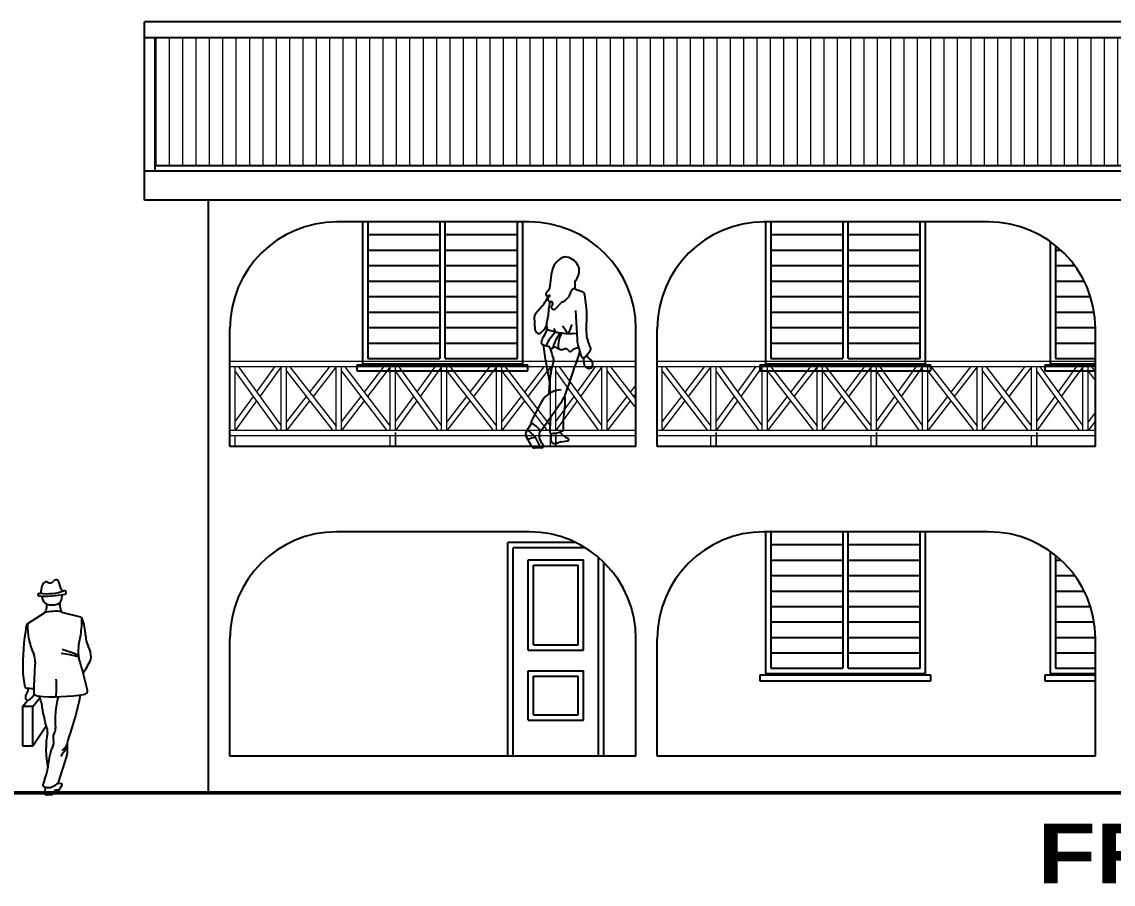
# Model space of a CAD drawing. Header units: metres. Extents: x -375439 to -92892, y 227570 to 490033.
# Drawn here: x -215507 to -205294, y 243030 to 251100 of the extents above; entities that cross this region are included whole.
import ezdxf

# ---------------------------------------------------------------- set-up
doc = ezdxf.new("R2010")
doc.units = ezdxf.units.M
doc.header["$MEASUREMENT"] = 0
for name, color, linetype in [('.18', 7, 'Continuous'), ('.20', 7, 'Continuous'), ('CONC', 7, 'Continuous'), ('WINDOW', 7, 'Continuous')]:
    doc.layers.add(name, color=color, linetype=linetype)
doc.layers.add('.50', color=7, linetype='Continuous', lineweight=50)
doc.layers.add('furniture', color=8, linetype='Continuous', lineweight=18)
doc.styles.get("Standard").update_dxf_attribs({"font": ''})
doc.styles.get('Standard').set_extended_font_data('Arial Black')

# ---------------------------------------------------------------- blocks, each defined once
blk = doc.blocks.new('Uomo4 back')
at = {"color": 0}
for p, q in [((-0.0696, 1.8218), (-0.0586, 1.8783)), ((0.1091, 1.8458), (0.0888, 1.909)), ((-0.0201, 1.6838), (-0.0279, 1.6519)), ((0.0972, 1.6931), (0.1067, 1.6562)), ((-0.1863, 1.5405), (-0.0396, 1.6354)), ((0.1243, 1.6386), (0.2805, 1.5988)), ((-0.2122, 0.971), (-0.2297, 1.0933)), ((-0.1425, 0.8049), (-0.0794, 0.8809)), ((-0.2346, 0.8049), (-0.1873, 0.8606)), ((-0.2346, 0.8049), (-0.2346, 0.4548)), ((-0.1425, 0.8049), (-0.2346, 0.8049)), ((-0.1425, 0.4548), (-0.1425, 0.8049)), ((-0.1425, 0.4548), (-0.0251, 0.6323)), ((-0.2346, 0.4548), (-0.1425, 0.4548)), ((0.0859, 0.1299), (0.1587, 0.3617)), ((0.0859, 0.1299), (0.0527, 0.1035)), ((0.077, 0.1229), (0.1104, 0.1194)), ((0.0923, 0.0644), (0.1173, 0.1057)), ((-0.031, 0.0876), (-0.0398, 0.0436)), ((0.0192, 0.0192), (-0.0192, 0.0187)), ((0.0342, 0.0278), (0.0483, 0.0514))]:
    blk.add_line(p, q, dxfattribs=at)
for centre, radius, start, end in [((-0.0182, 1.8704), 0.0411, 106.7287, 168.9594), ((-0.0236, 1.8883), 0.0224, 58.01824, 106.7287), ((0.0098, 1.9417), 0.0405, 238.0182, 322.5802), ((0.0632, 1.9008), 0.0268, 17.80136, 142.5802), ((0.1289, 1.8521), 0.0208, 197.8014, 283.2206), ((-0.0885, 1.7953), 0.0104, 91.16773, 266.4122), ((-0.0359, 2.6343), 0.8511, 266.4122, 281.9548), ((-0.0891, 1.8256), 0.0199, 271.1677, 348.9594), ((-0.0183, 2.2592), 0.4543, 262.4077, 289.9817), ((0.0218, 1.7839), 0.0844, 180.1648, 229.0965), ((0.0033, 1.7932), 0.1158, 331.438, 2.12787), ((0.1372, 1.8168), 0.0154, 281.9548, 103.2206), ((-0.0544, 1.6583), 0.0273, 302.8764, 346.364), ((0.0612, 1.2182), 0.4306, 83.17022, 103.1381), ((-0.0058, 1.7521), 0.0423, 229.0965, 255.017), ((-0.0764, 1.6975), 0.0579, 346.364, 14.98611), ((0.0267, 1.8737), 0.1682, 255.017, 285.7471), ((0.0578, 1.7635), 0.0536, 285.7471, 331.438), ((0.1626, 1.7099), 0.0674, 165.0412, 194.3756), ((0.1303, 1.6622), 0.0244, 194.3756, 255.7158), ((0.2754, 1.5787), 0.0208, 21.93706, 75.71577), ((-0.4015, 1.5609), 0.6942, 349.9398, 2.48165), ((-0.0901, 1.4315), 0.4148, 0.57288, 21.93706), ((1.8891, 1.1586), 2.1208, 170.2336, 181.2786), ((-0.1683, 1.5127), 0.0332, 122.8764, 170.2336), ((0.4354, 1.5236), 0.6255, 178.6874, 204.2114), ((-48.4736, 10.0894), 49.517, 349.8082, 349.9398), ((0.5345, 1.4377), 0.2099, 180.573, 208.3196), ((-0.2701, 1.2063), 0.1481, 355.9113, 24.21142), ((-0.01, 0.2583), 1.0226, 74.45138, 83.2492), ((-0.4966, -0.7461), 2.1442, 69.31, 73.36164), ((0.4683, 1.2906), 0.2095, 169.8082, 196.2024), ((0.1637, 1.2379), 0.2113, 0.1886, 28.31964), ((5.3638, 0.8036), 5.5002, 175.9113, 178.668), ((-6.819, -0.8269), 7.3792, 13.91776, 16.20236), ((-0.4008, 1.5879), 0.8562, 325.3768, 334.0952), ((0.3187, 1.2384), 0.0563, 334.0952, 0.1886), ((-0.0807, 1.1146), 0.1505, 181.2786, 188.151), ((-0.1287, 1.3841), 0.4215, 258.5808, 269.2798), ((-0.9758, 0.9792), 1.0429, 355.0802, 3.68803), ((-0.1063, 0.877), 0.1026, 143.5962, 177.0227), ((-0.1882, 0.8812), 0.0206, 177.0227, 299.5364), ((-0.2176, 0.959), 0.0356, 323.5962, 11.5498), ((-0.2408, 0.9741), 0.1274, 299.5364, 330.9961), ((-0.1012, 0.9307), 0.0337, 178.668, 264.4191), ((0.0484, 2.4616), 1.5719, 264.4191, 279.992), ((-0.4149, 0.7565), 0.3578, 3.5976, 22.83605), ((0.8058, 0.686), 0.7506, 164.2203, 185.6281), ((-1.9261, 1.3096), 2.2432, 339.3992, 349.6605), ((0.3162, 0.9413), 0.0281, 279.992, 13.91776), ((0.2207, 0.7965), 0.279, 183.5976, 201.4594), ((-0.0959, 0.672), 0.0612, 359.9672, 21.45936), ((0.051, 0.6719), 0.0858, 179.9672, 209.888), ((-0.0963, 0.5873), 0.0841, 349.9743, 29.88798), ((-0.0062, 0.606), 0.0653, 327.0925, 5.62811), ((0.8147, 0.4262), 0.841, 169.9743, 191.5292), ((-0.0338, 0.4823), 0.0781, 326.1048, 18.22471), ((0.1112, 0.53), 0.0744, 147.0925, 198.2247), ((0.3589, 0.4507), 0.1979, 159.3992, 188.6482), ((0.1356, 0.3685), 0.1259, 146.1048, 173.9708), ((0.4454, 0.1697), 0.3888, 136.8877, 150.991), ((0.0189, 0.5358), 0.1579, 308.1917, 334.7813), ((0.0331, 0.4011), 0.1316, 342.5629, 8.64819), ((-1.1644, 0.5058), 1.1813, 339.8621, 353.9708), ((-0.0043, 0.1752), 0.0916, 236.1804, 308.4963), ((0.1095, 0.1104), 0.00906, 328.8444, 84.04068), ((-0.0194, 0.0395), 0.0208, 168.6643, 270.7371), ((0.0189, 0.0369), 0.0178, 270.7371, 329.1181), ((0.0664, 0.0405), 0.0212, 63.9194, 149.1181), ((0.0813, 0.071), 0.0128, 243.9194, 328.8444)]:
    blk.add_arc(centre, radius, start, end, dxfattribs=at)
blk = doc.blocks.new('Donna back')
at = {"color": 0}
for p, q in [((0.0797, 1.4197), (0.0972, 1.5567)), ((0.0733, 1.4054), (0.0467, 1.3749)), ((0.2935, 1.4147), (0.3656, 1.3889)), ((0.4075, 1.2212), (0.3902, 1.3584)), ((-0.0468, 1.1923), (0.031, 1.2863)), ((0.0693, 1.3533), (0.0418, 1.3023)), ((0.1772, 1.2854), (0.1319, 1.2373)), ((-0.0499, 1.0465), (-0.0555, 1.1664)), ((0.3083, 1.2189), (0.3217, 0.9639)), ((0.4041, 1.0209), (0.4085, 1.2017)), ((0.056, 1.0528), (0.0199, 0.9834)), ((0.247, 0.8631), (0.2359, 0.8745)), ((0.3333, 0.8957), (0.3555, 0.82)), ((0.4426, 0.884), (0.416, 0.9527)), ((0.3787, 0.8028), (0.3824, 0.7499)), ((0.3969, 0.8115), (0.4392, 0.8628)), ((0.0736, 0.4821), (0.0765, 0.5559)), ((-0.1297, 0.1425), (-0.0794, 0.2235)), ((-0.0795, 0.0137), (-0.1306, 0.1042)), ((-0.1191, 0.1596), (-0.0624, 0.1096)), ((0.0914, 0.1287), (0.088, 0.0749)), ((0.005, 0.0001), (-0.053, -0.0013)), ((0, 0), (-0.0424, 0.0838)), ((0.1328, 0.0407), (0.172, 0.054)), ((0.1777, 0.0553), (0.2375, 0.0623))]:
    blk.add_line(p, q, dxfattribs=at)
for centre, radius, start, end in [((0.2685, 1.5348), 0.1727, 117.0545, 172.7336), ((0.2181, 1.6335), 0.0619, 78.33672, 117.0545), ((0.2009, 1.5499), 0.1473, 22.51865, 78.33672), ((0.1853, 1.5801), 0.1558, 321.8182, 3.27093), ((0.2877, 1.5859), 0.0533, 3.27093, 22.51865), ((0.336, 1.4616), 0.0358, 141.8182, 205.096), ((0.0585, 1.3646), 0.0157, 138.9908, 318.54), ((0.0529, 1.4231), 0.027, 318.9908, 352.7336), ((0.1319, 1.4223), 0.141, 293.3359, 347.1391), ((0.2987, 1.3843), 0.03, 108.5349, 167.1391), ((0.2813, 1.436), 0.0246, 288.535, 25.09605), ((0.353, 1.3537), 0.0374, 7.22107, 70.35394), ((-0.0446, 1.3489), 0.0982, 320.3568, 331.6536), ((0.0855, 1.3229), 0.0234, 111.5383, 274.994), ((1.1156, 1.1073), 1.0542, 169.4458, 177.1086), ((0.0747, 1.3503), 0.00598, 291.5383, 138.54), ((0.089, 1.2828), 0.0169, 311.2695, 94.99396), ((0.1153, 1.2529), 0.0229, 131.2695, 316.8126), ((0.2004, 1.2637), 0.0318, 113.3359, 136.8126), ((-0.0177, 1.1682), 0.0378, 140.3568, 182.67), ((0.2787, 1.2048), 0.1298, 358.5915, 7.22107), ((-0.1568, 1.2048), 0.2401, 311.3848, 328.2016), ((0.0255, 1.0917), 0.0256, 328.2016, 4.13948), ((0.1648, 1.1018), 0.1141, 157.5563, 184.1395), ((0.1912, 1.0908), 0.1405, 181.2101, 195.6962), ((0.0171, 1.1628), 0.0457, 337.5563, 357.1086), ((0.003, 0.8921), 0.2656, 27.90657, 45.01188), ((0.5596, 0.9359), 0.3234, 150.9696, 165.6194), ((-0.0187, 1.048), 0.0312, 182.67, 311.3848), ((0.1943, 0.8928), 0.1965, 152.5623, 165.8775), ((0.4069, 0.7342), 0.4025, 132.807, 154.587), ((0.2546, 1.5714), 0.5553, 249.0476, 276.638), ((0.4276, 0.8026), 0.334, 138.9795, 165.0138), ((0.563, 1.1766), 0.46, 194.476, 198.446), ((0.3813, 0.906), 0.2273, 149.756, 186.339), ((0.5808, 1.0166), 0.1767, 178.5915, 201.1734), ((0.0213, 0.9364), 0.0181, 165.8775, 238.6287), ((0.0818, 1.0357), 0.1344, 238.6287, 261.777), ((6.7857, 1.9061), 6.838, 188.3211, 191.1937), ((0.0592, 0.8791), 0.0239, 26.89006, 81.77706), ((0.0926, 0.896), 0.0136, 206.8901, 315.6851), ((-42.527, -13.4764), 44.9655, 18.51152, 18.62803), ((0.124, 0.8653), 0.0304, 50.77058, 135.6851), ((0.1848, 0.9397), 0.0657, 230.7706, 293.3394), ((0.2198, 0.8586), 0.0226, 44.45366, 113.3394), ((0.357, 0.7689), 0.1244, 100.3584, 131.4645), ((0.6197, 0.9795), 0.2984, 182.9982, 196.324), ((0.4229, 0.8763), 0.0212, 320.4703, 21.17346), ((0.0667, 0.7848), 0.0477, 343.7284, 18.51152), ((-97.3629, 34.286), 103.2726, 340.8954, 341.1088), ((0.2613, 0.8772), 0.02, 224.4537, 311.4645), ((0.3784, 0.8268), 0.0239, 196.324, 320.4703), ((0.4489, 0.824), 0.0374, 171.0632, 243.0596), ((0.408, 0.7435), 0.0529, 333.8101, 63.05956), ((1.0001, 0.5123), 0.9247, 163.7284, 177.397), ((0.4292, 0.7531), 0.047, 183.9145, 281.3575), ((0.4337, 0.7308), 0.0242, 281.3575, 333.8101), ((0.1893, 0.3073), 0.2095, 92.77408, 150.5509), ((-0.1378, 0.5641), 0.2144, 357.397, 357.8062), ((-0.0338, 0.574), 0.2704, 325.0337, 340.8954), ((2.9765, -1.2664), 3.4104, 150.5509, 153.9804), ((-31.7937, 22.7847), 39.0261, 324.553, 325.0337), ((-0.1206, 0.412), 0.3376, 348.8631, 8.80684), ((0.9232, 0.2065), 0.7262, 168.8631, 184.0751), ((-0.3487, -0.1486), 0.4593, 40.80082, 55.44688), ((1.2133, 0.1666), 1.1325, 174.5497, 181.9177), ((-0.0979, 0.1227), 0.0375, 148.1282, 209.4266), ((-0.1196, 0.0447), 0.0864, 26.86026, 48.56757), ((0.0939, 0.1113), 0.1099, 155.2937, 226.0119), ((0.0881, 0.3752), 0.2465, 268.4632, 296.6891), ((0.313, 0.2566), 0.1859, 218.2149, 247.1341), ((0.0648, -0.4654), 0.5711, 101.466, 108.3509), ((-0.0538, 0.0282), 0.0295, 209.4266, 271.4258), ((0.0046, 0.0188), 0.0186, 271.4258, 46.01191), ((0.1219, 0.0728), 0.0339, 176.4305, 288.7684), ((0.181, 0.0275), 0.028, 96.67241, 108.7685), ((0.2361, 0.0742), 0.012, 276.6724, 67.1341)]:
    blk.add_arc(centre, radius, start, end, dxfattribs=at)

msp = doc.modelspace()

# ---------------------------------------------------------------- hatches: boundary and pattern name
at = {"layer": 'furniture'}
h = msp.add_hatch(dxfattribs=at)
h.set_pattern_fill('ANSI31', color=256, scale=1000, angle=45, style=0)
h.paths.add_polyline_path([(-214260.2, 250950.4), (-214260.2, 249753.5), (-196860.2, 249753.5), (-196860.2, 250950.4)])

# ---------------------------------------------------------------- linework, layer by layer
at = {"layer": '.18'}
for p, q in [((-196760.2, 251100.4), (-214360.2, 251100.4)), ((-214360.2, 249430.7), (-214360.2, 251100.4)), ((-196760.2, 250950.4), (-214360.2, 250950.4)), ((-214260.2, 249703.5), (-214260.2, 250950.4)), ((-196760.2, 249703.5), (-214360.2, 249703.5)), ((-196860.2, 249753.5), (-214260.2, 249753.5)), ((-196760.2, 249430.7), (-214360.2, 249430.7)), ((-213760.2, 243884.7), (-213760.2, 249430.7)), ((-210760.2, 249227.5), (-212560.2, 249227.5)), ((-206460.2, 249227.5), (-208560.2, 249227.5)), ((-213560.2, 247126.6), (-213560.2, 248227.5)), ((-209760.2, 247126.6), (-209760.2, 248227.5)), ((-209560.2, 247126.6), (-209560.2, 248227.5)), ((-205460.2, 247126.6), (-205460.2, 248227.5)), ((-209760.2, 247126.6), (-213560.2, 247126.6)), ((-205460.2, 247126.6), (-209560.2, 247126.6)), ((-210760.2, 246327.5), (-212560.2, 246327.5)), ((-206460.2, 246327.5), (-208560.2, 246327.5)), ((-210960.2, 244226.6), (-210960.2, 246226.6)), ((-210322.5, 246226.6), (-210960.2, 246226.6)), ((-210232, 246176.6), (-210910.2, 246176.6)), ((-210910.2, 244226.6), (-210910.2, 246176.6)), ((-210110.2, 244226.6), (-210110.2, 246087.5)), ((-210060.2, 244226.6), (-210060.2, 246041.7)), ((-213560.2, 244226.6), (-213560.2, 245327.5)), ((-209760.2, 244226.6), (-209760.2, 245327.5)), ((-209560.2, 244226.6), (-209560.2, 245327.5)), ((-205460.2, 244226.6), (-205460.2, 245327.5)), ((-209760.2, 244226.6), (-213560.2, 244226.6)), ((-205460.2, 244226.6), (-209560.2, 244226.6))]:
    msp.add_line(p, q, dxfattribs=at)
for centre, start, end in [((-212560.2, 248227.5), 90, 180), ((-210760.2, 248227.5), 0, 90), ((-208560.2, 248227.5), 90, 180), ((-206460.2, 248227.5), 0, 90), ((-212560.2, 245327.5), 90, 180), ((-210760.2, 245327.5), 0, 90), ((-208560.2, 245327.5), 90, 180), ((-206460.2, 245327.5), 0, 90)]:
    msp.add_arc(centre, 1000, start, end, dxfattribs=at)
at = {"layer": '.50'}
msp.add_line((-193400.3, 243884.7), (-222349.7, 243884.7), dxfattribs=at)
at = {"layer": 'CONC'}
for p, q in [((-210770.2, 245219.1), (-210770.2, 246066.6)), ((-210770.2, 246066.6), (-210250.2, 246066.6)), ((-210250.2, 245219.1), (-210250.2, 246066.6)), ((-210720.2, 245269.1), (-210720.2, 246016.6)), ((-210720.2, 246016.6), (-210300.2, 246016.6)), ((-210300.2, 245269.1), (-210300.2, 246016.6)), ((-210770.2, 245219.1), (-210250.2, 245219.1)), ((-210720.2, 245269.1), (-210300.2, 245269.1)), ((-210770.2, 244565.6), (-210770.2, 245025.1)), ((-210770.2, 245025.1), (-210250.2, 245025.1)), ((-210250.2, 244565.6), (-210250.2, 245025.1)), ((-210720.2, 244615.6), (-210720.2, 244975.1)), ((-210720.2, 244975.1), (-210300.2, 244975.1)), ((-210300.2, 244615.6), (-210300.2, 244975.1)), ((-210720.2, 244615.6), (-210300.2, 244615.6)), ((-210770.2, 244565.6), (-210250.2, 244565.6))]:
    msp.add_line(p, q, dxfattribs=at)
at = {"layer": 'furniture'}
for p, q in [((-212010.2, 247921.6), (-213560.2, 247921.6)), ((-212010.2, 247871.6), (-213560.2, 247871.6)), ((-213510.2, 247276.6), (-213510.2, 247871.6)), ((-213479.4, 247871.6), (-213079.8, 247319.3)), ((-213141.6, 247871.6), (-213310.5, 247638.1)), ((-213079.8, 247871.6), (-213279.6, 247595.4)), ((-213079.8, 247276.6), (-213079.8, 247871.6)), ((-213029.8, 247276.6), (-213029.8, 247871.6)), ((-212998.1, 247871.6), (-212565.8, 247317.3)), ((-212629.2, 247871.6), (-212813.7, 247635.1)), ((-212565.8, 247871.6), (-212782, 247594.4)), ((-212565.8, 247276.6), (-212565.8, 247871.6)), ((-212515.8, 247276.6), (-212515.8, 247871.6)), ((-212484.3, 247871.6), (-212060.2, 247317.7)), ((-212123.2, 247871.6), (-212303.8, 247635.8)), ((-212060.2, 247871.6), (-212272.3, 247594.7)), ((-210510.2, 247921.6), (-212060.2, 247921.6)), ((-212060.2, 247276.6), (-212060.2, 247871.6)), ((-210510.2, 247871.6), (-212060.2, 247871.6)), ((-212010.2, 247276.6), (-212010.2, 247871.6)), ((-211979.4, 247871.6), (-211579.8, 247319.3)), ((-211641.6, 247871.6), (-211810.5, 247638.1)), ((-211579.8, 247871.6), (-211779.6, 247595.4)), ((-211579.8, 247276.6), (-211579.8, 247871.6)), ((-211529.8, 247276.6), (-211529.8, 247871.6)), ((-211498.1, 247871.6), (-211065.8, 247317.3)), ((-211129.2, 247871.6), (-211313.7, 247635.1)), ((-211065.8, 247871.6), (-211282, 247594.4)), ((-211065.8, 247276.6), (-211065.8, 247871.6)), ((-211015.8, 247276.6), (-211015.8, 247871.6)), ((-210984.3, 247871.6), (-210560.2, 247317.7)), ((-210623.2, 247871.6), (-210803.8, 247635.8)), ((-210560.2, 247871.6), (-210772.3, 247594.7)), ((-209760.2, 247921.6), (-210560.2, 247921.6)), ((-210560.2, 247276.6), (-210560.2, 247871.6)), ((-209760.2, 247871.6), (-210560.2, 247871.6)), ((-210510.2, 247276.6), (-210510.2, 247871.6)), ((-210479.4, 247871.6), (-210079.8, 247319.3)), ((-210141.6, 247871.6), (-210310.5, 247638.1)), ((-210079.8, 247871.6), (-210279.6, 247595.4)), ((-210079.8, 247276.6), (-210079.8, 247871.6)), ((-210029.8, 247276.6), (-210029.8, 247871.6)), ((-209998.1, 247871.6), (-209760.2, 247566.6)), ((-209565.8, 247276.6), (-209565.8, 247871.6)), ((-209010.2, 247921.6), (-209560.2, 247921.6)), ((-209010.2, 247871.6), (-209560.2, 247871.6)), ((-209515.8, 247276.6), (-209515.8, 247871.6)), ((-209484.3, 247871.6), (-209060.2, 247317.7)), ((-209123.2, 247871.6), (-209303.8, 247635.8)), ((-209060.2, 247871.6), (-209272.3, 247594.7)), ((-207510.2, 247921.6), (-209060.2, 247921.6)), ((-209060.2, 247276.6), (-209060.2, 247871.6)), ((-207510.2, 247871.6), (-209060.2, 247871.6)), ((-209010.2, 247276.6), (-209010.2, 247871.6)), ((-208979.4, 247871.6), (-208579.8, 247319.3)), ((-208641.6, 247871.6), (-208810.5, 247638.1)), ((-208579.8, 247871.6), (-208779.6, 247595.4)), ((-208579.8, 247276.6), (-208579.8, 247871.6)), ((-208529.8, 247276.6), (-208529.8, 247871.6)), ((-208498.1, 247871.6), (-208065.8, 247317.3)), ((-208129.2, 247871.6), (-208313.7, 247635.1)), ((-208065.8, 247871.6), (-208282, 247594.4)), ((-208065.8, 247276.6), (-208065.8, 247871.6)), ((-208015.8, 247276.6), (-208015.8, 247871.6)), ((-207984.3, 247871.6), (-207560.2, 247317.7)), ((-207623.2, 247871.6), (-207803.8, 247635.8)), ((-207560.2, 247871.6), (-207772.3, 247594.7)), ((-206010.2, 247921.6), (-207560.2, 247921.6)), ((-207560.2, 247276.6), (-207560.2, 247871.6)), ((-206010.2, 247871.6), (-207560.2, 247871.6)), ((-207510.2, 247276.6), (-207510.2, 247871.6)), ((-207479.4, 247871.6), (-207079.8, 247319.3)), ((-207141.6, 247871.6), (-207310.5, 247638.1)), ((-207079.8, 247871.6), (-207279.6, 247595.4)), ((-207079.8, 247276.6), (-207079.8, 247871.6)), ((-207029.8, 247276.6), (-207029.8, 247871.6)), ((-206998.1, 247871.6), (-206565.8, 247317.3)), ((-206629.2, 247871.6), (-206813.7, 247635.1)), ((-206565.8, 247871.6), (-206782, 247594.4)), ((-206565.8, 247276.6), (-206565.8, 247871.6)), ((-206515.8, 247276.6), (-206515.8, 247871.6)), ((-206484.3, 247871.6), (-206060.2, 247317.7)), ((-206123.2, 247871.6), (-206303.8, 247635.8)), ((-206060.2, 247871.6), (-206272.3, 247594.7)), ((-205460.2, 247921.6), (-206060.2, 247921.6)), ((-206060.2, 247276.6), (-206060.2, 247871.6)), ((-205460.2, 247871.6), (-206060.2, 247871.6)), ((-206010.2, 247276.6), (-206010.2, 247871.6)), ((-205979.4, 247871.6), (-205579.8, 247319.3)), ((-205641.6, 247871.6), (-205810.5, 247638.1)), ((-205579.8, 247871.6), (-205779.6, 247595.4)), ((-205579.8, 247276.6), (-205579.8, 247871.6)), ((-205529.8, 247276.6), (-205529.8, 247871.6)), ((-205498.1, 247871.6), (-205460.2, 247823)), ((-213510.2, 247828.9), (-213110.7, 247276.6)), ((-213029.8, 247830.9), (-212597.5, 247276.6)), ((-212515.8, 247830.5), (-212091.7, 247276.6)), ((-212010.2, 247828.9), (-211610.7, 247276.6)), ((-211529.8, 247830.9), (-211097.5, 247276.6)), ((-211015.8, 247830.5), (-210591.7, 247276.6)), ((-210510.2, 247828.9), (-210110.7, 247276.6)), ((-210029.8, 247830.9), (-209760.2, 247485.3)), ((-209515.8, 247830.5), (-209091.7, 247276.6)), ((-209010.2, 247828.9), (-208610.7, 247276.6)), ((-208529.8, 247830.9), (-208097.5, 247276.6)), ((-208015.8, 247830.5), (-207591.7, 247276.6)), ((-207510.2, 247828.9), (-207110.7, 247276.6)), ((-207029.8, 247830.9), (-206597.5, 247276.6)), ((-206515.8, 247830.5), (-206091.7, 247276.6)), ((-206010.2, 247828.9), (-205610.7, 247276.6)), ((-205529.8, 247830.9), (-205460.2, 247741.7)), ((-209760.2, 247703.6), (-209813.7, 247635.1)), ((-213341.3, 247595.4), (-213510.2, 247361.9)), ((-212845.4, 247594.4), (-213029.8, 247357.9)), ((-212335.3, 247594.7), (-212515.8, 247358.9)), ((-211841.3, 247595.4), (-212010.2, 247361.9)), ((-211345.4, 247594.4), (-211529.8, 247357.9)), ((-210835.3, 247594.7), (-211015.8, 247358.9)), ((-210341.3, 247595.4), (-210510.2, 247361.9)), ((-209845.4, 247594.4), (-210029.8, 247357.9)), ((-209760.2, 247622.3), (-209782, 247594.4)), ((-209335.3, 247594.7), (-209515.8, 247358.9)), ((-208841.3, 247595.4), (-209010.2, 247361.9)), ((-208345.4, 247594.4), (-208529.8, 247357.9)), ((-207835.3, 247594.7), (-208015.8, 247358.9)), ((-207341.3, 247595.4), (-207510.2, 247361.9)), ((-206845.4, 247594.4), (-207029.8, 247357.9)), ((-206335.3, 247594.7), (-206515.8, 247358.9)), ((-205841.3, 247595.4), (-206010.2, 247361.9)), ((-213310.5, 247552.8), (-213510.2, 247276.6)), ((-212813.7, 247553.8), (-213029.8, 247276.6)), ((-212303.8, 247553.5), (-212515.8, 247276.6)), ((-211810.5, 247552.8), (-212010.2, 247276.6)), ((-211313.7, 247553.8), (-211529.8, 247276.6)), ((-210803.8, 247553.5), (-211015.8, 247276.6)), ((-210310.5, 247552.8), (-210510.2, 247276.6)), ((-209813.7, 247553.8), (-210029.8, 247276.6)), ((-209303.8, 247553.5), (-209515.8, 247276.6)), ((-208810.5, 247552.8), (-209010.2, 247276.6)), ((-208313.7, 247553.8), (-208529.8, 247276.6)), ((-207803.8, 247553.5), (-208015.8, 247276.6)), ((-207310.5, 247552.8), (-207510.2, 247276.6)), ((-206813.7, 247553.8), (-207029.8, 247276.6)), ((-206303.8, 247553.5), (-206515.8, 247276.6)), ((-205810.5, 247552.8), (-206010.2, 247276.6)), ((-205460.2, 247447.2), (-205529.8, 247357.9)), ((-205460.2, 247365.8), (-205529.8, 247276.6)), ((-212010.2, 247276.6), (-213560.2, 247276.6)), ((-210510.2, 247276.6), (-212060.2, 247276.6)), ((-212010.2, 247256.6), (-212010.2, 247126.6)), ((-212010.2, 247126.6), (-212010.2, 247256.6)), ((-209760.2, 247276.6), (-210560.2, 247276.6)), ((-210510.2, 247256.6), (-210510.2, 247126.6)), ((-210510.2, 247126.6), (-210510.2, 247256.6)), ((-209010.2, 247276.6), (-209560.2, 247276.6)), ((-207510.2, 247276.6), (-209060.2, 247276.6)), ((-209010.2, 247256.6), (-209010.2, 247126.6)), ((-209010.2, 247126.6), (-209010.2, 247256.6)), ((-206010.2, 247276.6), (-207560.2, 247276.6)), ((-207510.2, 247256.6), (-207510.2, 247126.6)), ((-207510.2, 247126.6), (-207510.2, 247256.6)), ((-205460.2, 247276.6), (-206060.2, 247276.6)), ((-206010.2, 247256.6), (-206010.2, 247126.6)), ((-206010.2, 247126.6), (-206010.2, 247256.6)), ((-212010.2, 247226.6), (-213560.2, 247226.6)), ((-213510.2, 247126.6), (-213510.2, 247226.6)), ((-212060.2, 247126.6), (-212060.2, 247226.6)), ((-210510.2, 247226.6), (-212060.2, 247226.6)), ((-212010.2, 247126.6), (-212010.2, 247226.6)), ((-210560.2, 247126.6), (-210560.2, 247226.6)), ((-209760.2, 247226.6), (-210560.2, 247226.6)), ((-210510.2, 247126.6), (-210510.2, 247226.6)), ((-209010.2, 247226.6), (-209560.2, 247226.6)), ((-209060.2, 247126.6), (-209060.2, 247226.6)), ((-207510.2, 247226.6), (-209060.2, 247226.6)), ((-209010.2, 247126.6), (-209010.2, 247226.6)), ((-207560.2, 247126.6), (-207560.2, 247226.6)), ((-206010.2, 247226.6), (-207560.2, 247226.6)), ((-207510.2, 247126.6), (-207510.2, 247226.6)), ((-206060.2, 247126.6), (-206060.2, 247226.6)), ((-205460.2, 247226.6), (-206060.2, 247226.6)), ((-206010.2, 247126.6), (-206010.2, 247226.6))]:
    msp.add_line(p, q, dxfattribs=at)
at = {"layer": 'WINDOW'}
for p, q in [((-212319.8, 249227.5), (-212319.8, 247900.5)), ((-212269.8, 249227.5), (-212269.8, 247950.5)), ((-211594.8, 249227.5), (-211594.8, 247950.5)), ((-211544.8, 247950.5), (-211544.8, 249227.5)), ((-210869.8, 247950.5), (-210869.8, 249227.5)), ((-210819.8, 247900.5), (-210819.8, 249227.5)), ((-208549.4, 249227.5), (-208549.4, 247900.5)), ((-208499.4, 249227.5), (-208499.4, 247950.5)), ((-207824.4, 249227.5), (-207824.4, 247950.5)), ((-207774.4, 247950.5), (-207774.4, 249227.5)), ((-207099.4, 247950.5), (-207099.4, 249227.5)), ((-207049.4, 247900.5), (-207049.4, 249227.5)), ((-211594.8, 249105.5), (-212269.8, 249105.5)), ((-210869.8, 249105.5), (-211544.8, 249105.5)), ((-207824.4, 249105.5), (-208499.4, 249105.5)), ((-207099.4, 249105.5), (-207774.4, 249105.5)), ((-205883.2, 249044.3), (-205883.2, 247900.5)), ((-205833.2, 249006.5), (-205833.2, 247950.5)), ((-211594.8, 248960.5), (-212269.8, 248960.5)), ((-210869.8, 248960.5), (-211544.8, 248960.5)), ((-207824.4, 248960.5), (-208499.4, 248960.5)), ((-207099.4, 248960.5), (-207774.4, 248960.5)), ((-205779.9, 248960.5), (-205833.2, 248960.5)), ((-211594.8, 248815.5), (-212269.8, 248815.5)), ((-210869.8, 248815.5), (-211544.8, 248815.5)), ((-207824.4, 248815.5), (-208499.4, 248815.5)), ((-207099.4, 248815.5), (-207774.4, 248815.5)), ((-205651.3, 248815.5), (-205833.2, 248815.5)), ((-211594.8, 248670.5), (-212269.8, 248670.5)), ((-210869.8, 248670.5), (-211544.8, 248670.5)), ((-207824.4, 248670.5), (-208499.4, 248670.5)), ((-207099.4, 248670.5), (-207774.4, 248670.5)), ((-205563.7, 248670.5), (-205833.2, 248670.5)), ((-211594.8, 248525.5), (-212269.8, 248525.5)), ((-210869.8, 248525.5), (-211544.8, 248525.5)), ((-207824.4, 248525.5), (-208499.4, 248525.5)), ((-207099.4, 248525.5), (-207774.4, 248525.5)), ((-205505.7, 248525.5), (-205833.2, 248525.5)), ((-211594.8, 248380.5), (-212269.8, 248380.5)), ((-210869.8, 248380.5), (-211544.8, 248380.5)), ((-207824.4, 248380.5), (-208499.4, 248380.5)), ((-207099.4, 248380.5), (-207774.4, 248380.5)), ((-205472, 248380.5), (-205833.2, 248380.5)), ((-211594.8, 248235.5), (-212269.8, 248235.5)), ((-210869.8, 248235.5), (-211544.8, 248235.5)), ((-207824.4, 248235.5), (-208499.4, 248235.5)), ((-207099.4, 248235.5), (-207774.4, 248235.5)), ((-205460.3, 248235.5), (-205833.2, 248235.5)), ((-211594.8, 248090.5), (-212269.8, 248090.5)), ((-210869.8, 248090.5), (-211544.8, 248090.5)), ((-207824.4, 248090.5), (-208499.4, 248090.5)), ((-207099.4, 248090.5), (-207774.4, 248090.5)), ((-205460.2, 248090.5), (-205833.2, 248090.5)), ((-210770.6, 247886.4), (-212371.2, 247886.4)), ((-212371.2, 247886.4), (-212371.2, 247834.4)), ((-212319.8, 247900.5), (-210819.8, 247900.5)), ((-212269.8, 247950.5), (-211594.8, 247950.5)), ((-211544.8, 247950.5), (-210869.8, 247950.5)), ((-210770.6, 247834.4), (-210770.6, 247886.4)), ((-207000.2, 247886.4), (-208600.7, 247886.4)), ((-208600.7, 247886.4), (-208600.7, 247834.4)), ((-208549.4, 247900.5), (-207049.4, 247900.5)), ((-208499.4, 247950.5), (-207824.4, 247950.5)), ((-207774.4, 247950.5), (-207099.4, 247950.5)), ((-207000.2, 247834.4), (-207000.2, 247886.4)), ((-205934.6, 247886.4), (-205934.6, 247834.4)), ((-205460.2, 247886.4), (-205934.6, 247886.4)), ((-205883.2, 247900.5), (-205460.2, 247900.5)), ((-205833.2, 247950.5), (-205460.2, 247950.5)), ((-212371.2, 247834.4), (-210770.6, 247834.4)), ((-208600.7, 247834.4), (-207000.2, 247834.4)), ((-205934.6, 247834.4), (-205460.2, 247834.4)), ((-208549.4, 246327.5), (-208549.4, 245000.5)), ((-208499.4, 246327.5), (-208499.4, 245050.5)), ((-207824.4, 246327.5), (-207824.4, 245050.5)), ((-207774.4, 245050.5), (-207774.4, 246327.5)), ((-207099.4, 245050.5), (-207099.4, 246327.5)), ((-207049.4, 245000.5), (-207049.4, 246327.5)), ((-207824.4, 246205.5), (-208499.4, 246205.5)), ((-207099.4, 246205.5), (-207774.4, 246205.5)), ((-205883.2, 246144.3), (-205883.2, 245000.5)), ((-207824.4, 246060.5), (-208499.4, 246060.5)), ((-207099.4, 246060.5), (-207774.4, 246060.5)), ((-205833.2, 246106.5), (-205833.2, 245050.5)), ((-205779.9, 246060.5), (-205833.2, 246060.5)), ((-207824.4, 245915.5), (-208499.4, 245915.5)), ((-207099.4, 245915.5), (-207774.4, 245915.5)), ((-205651.3, 245915.5), (-205833.2, 245915.5)), ((-207824.4, 245770.5), (-208499.4, 245770.5)), ((-207099.4, 245770.5), (-207774.4, 245770.5)), ((-205563.7, 245770.5), (-205833.2, 245770.5)), ((-207824.4, 245625.5), (-208499.4, 245625.5)), ((-207099.4, 245625.5), (-207774.4, 245625.5)), ((-205505.7, 245625.5), (-205833.2, 245625.5)), ((-207824.4, 245480.5), (-208499.4, 245480.5)), ((-207099.4, 245480.5), (-207774.4, 245480.5)), ((-205472, 245480.5), (-205833.2, 245480.5)), ((-207824.4, 245335.5), (-208499.4, 245335.5)), ((-207099.4, 245335.5), (-207774.4, 245335.5)), ((-205460.3, 245335.5), (-205833.2, 245335.5)), ((-207824.4, 245190.5), (-208499.4, 245190.5)), ((-207099.4, 245190.5), (-207774.4, 245190.5)), ((-205460.2, 245190.5), (-205833.2, 245190.5)), ((-208499.4, 245050.5), (-207824.4, 245050.5)), ((-207774.4, 245050.5), (-207099.4, 245050.5)), ((-205833.2, 245050.5), (-205460.2, 245050.5)), ((-207000.2, 244986.4), (-208600.7, 244986.4)), ((-208600.7, 244986.4), (-208600.7, 244934.4)), ((-208600.7, 244934.4), (-207000.2, 244934.4)), ((-208549.4, 245000.5), (-207049.4, 245000.5)), ((-207000.2, 244934.4), (-207000.2, 244986.4)), ((-205934.6, 244986.4), (-205934.6, 244934.4)), ((-205460.2, 244986.4), (-205934.6, 244986.4)), ((-205934.6, 244934.4), (-205460.2, 244934.4)), ((-205883.2, 245000.5), (-205460.2, 245000.5))]:
    msp.add_line(p, q, dxfattribs=at)

# ---------------------------------------------------------------- block references
at = {"xscale": 1054, "yscale": 1054, "zscale": 1054}
msp.add_blockref('Donna back', (-210650.2, 247112.7), dxfattribs=at)
at = {"linetype": 'ByBlock', "xscale": 1054, "yscale": 1054, "zscale": 1054}
msp.add_blockref('Uomo4 back', (-215253.7, 243845.8), dxfattribs=at)

# ---------------------------------------------------------------- texts
at = {"layer": '.20'}
msp.add_text('FRONT ELEVATION', height=558.665, dxfattribs=at).set_placement((-206001.7, 243037.8))

doc.saveas('drawing.dxf')
